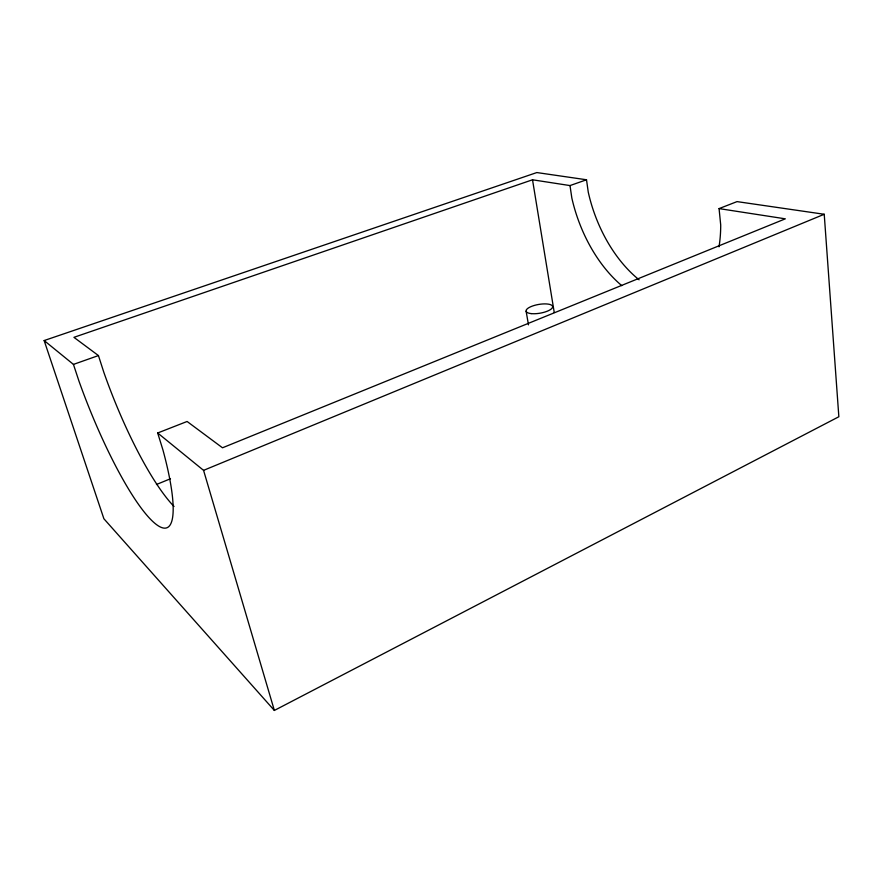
<?xml version="1.0" encoding="UTF-8"?>
<svg xmlns="http://www.w3.org/2000/svg" width="883" height="883" viewBox="0 0 883 883"><rect width="100%" height="100%" fill="white"/><g stroke="black" fill="none" stroke-linecap="round" stroke-linejoin="round"><path stroke-width="1.32" d="M639.104 279.812A113.797 71.987 71.6 0 1 588.266 192.174L586.511 179.768L536.831 172.56L44.15 340.551L103.896 518.763L274.359 710.44L838.85 416.743L824.225 214.271L737.04 201.611L719.071 208.598L720.705 224.977A114.724 71.004 71.5 0 1 719.005 246.81M719.071 208.598L785.318 218.829L222.505 447.791L187.108 421.478L157.682 432.99L203.565 470.352L824.225 214.271M156.434 484.513L170.463 478.752M44.15 340.551L73.444 364.403L98.443 355.573L103.808 372.251A143.465 31.258 68.6 0 0 174.028 506.467M98.443 355.573L73.929 337.339L532.515 179.79L569.999 185.573L586.511 179.768M73.444 364.403L78.995 381.191A144.955 28.433 68.5 0 0 155.209 523.597A144.955 28.433 68.5 0 0 162.969 450.054L157.682 432.99M203.565 470.352L274.359 710.44M526.136 311.302L528.476 324.834M532.515 179.79L554.248 312.505M569.999 185.573L571.842 198.057A114.724 71.004 71.5 0 0 621.787 285.651M531.169 313.608A13.466 4.426 -9.8 0 0 552.515 307.416A13.466 4.426 -9.8 0 0 534.392 305.419A13.466 4.426 -9.8 0 0 531.169 313.608"/></g></svg>
